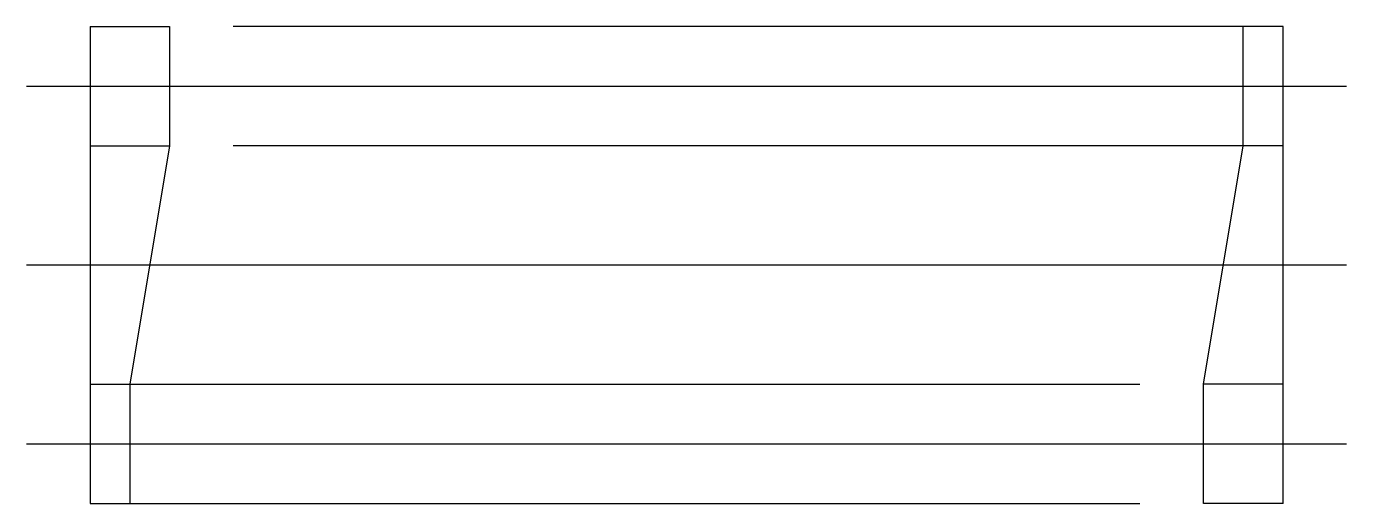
# Model space of a CAD drawing. Extents: x 0 to 85.3, y -0.1 to 47.6.
# Drawn here: x 68.72 to 85.32, y 41.61 to 47.61 of the extents above; entities outside this region: 2.
import ezdxf

# ---------------------------------------------------------------- set-up
doc = ezdxf.new("R2010")
doc.units = 0
doc.linetypes.add('CENTER', pattern=[50.8, 31.75, -6.35, 6.35, -6.35])
doc.linetypes.add('DASHED', pattern=[19.05, 12.7, -6.35])
doc.layers.get('0').update_dxf_attribs({"linetype": 'CONTINUOUS'})
doc.layers.add('CENTER', color=1, linetype='CENTER')
doc.styles.get("Standard").update_dxf_attribs({"font": 'txt.shx'})

msp = doc.modelspace()

# ---------------------------------------------------------------- linework, layer by layer
for p, q in [((69.525, 47.611), (70.525, 47.611)), ((69.525, 47.611), (69.525, 41.611)), ((70.525, 47.611), (70.525, 46.111)), ((84.025, 46.111), (84.025, 47.611)), ((84.525, 47.611), (84.025, 47.611)), ((84.525, 41.611), (84.525, 47.611)), ((69.525, 46.111), (70.525, 46.111)), ((70.525, 46.111), (70.025, 43.111)), ((83.525, 43.111), (84.025, 46.111)), ((84.525, 46.111), (84.025, 46.111)), ((69.525, 43.111), (70.025, 43.111)), ((70.025, 43.111), (70.025, 41.611)), ((83.525, 41.611), (83.525, 43.111)), ((84.525, 43.111), (83.525, 43.111)), ((69.525, 41.611), (70.025, 41.611)), ((84.525, 41.611), (83.525, 41.611))]:
    msp.add_line(p, q)
at = {"color": 3, "linetype": 'DASHED'}
for p, q in [((84.025, 47.611), (70.525, 47.611)), ((84.025, 46.111), (70.525, 46.111)), ((70.025, 43.111), (83.525, 43.111)), ((70.025, 41.611), (83.525, 41.611))]:
    msp.add_line(p, q, dxfattribs=at)
at = {"layer": 'CENTER', "color": 1, "linetype": 'CENTER'}
for p, q in [((68.725, 46.861), (85.325, 46.861)), ((68.725, 44.611), (85.325, 44.611)), ((68.725, 42.361), (85.325, 42.361))]:
    msp.add_line(p, q, dxfattribs=at)

# ---------------------------------------------------------------- texts
for s, p in [('SWH6-15', (-0.3, 9.901)), ('SWH06', (-0.3, -0.099))]:
    msp.add_text(s, height=2).set_placement(p)

doc.saveas('drawing.dxf')
